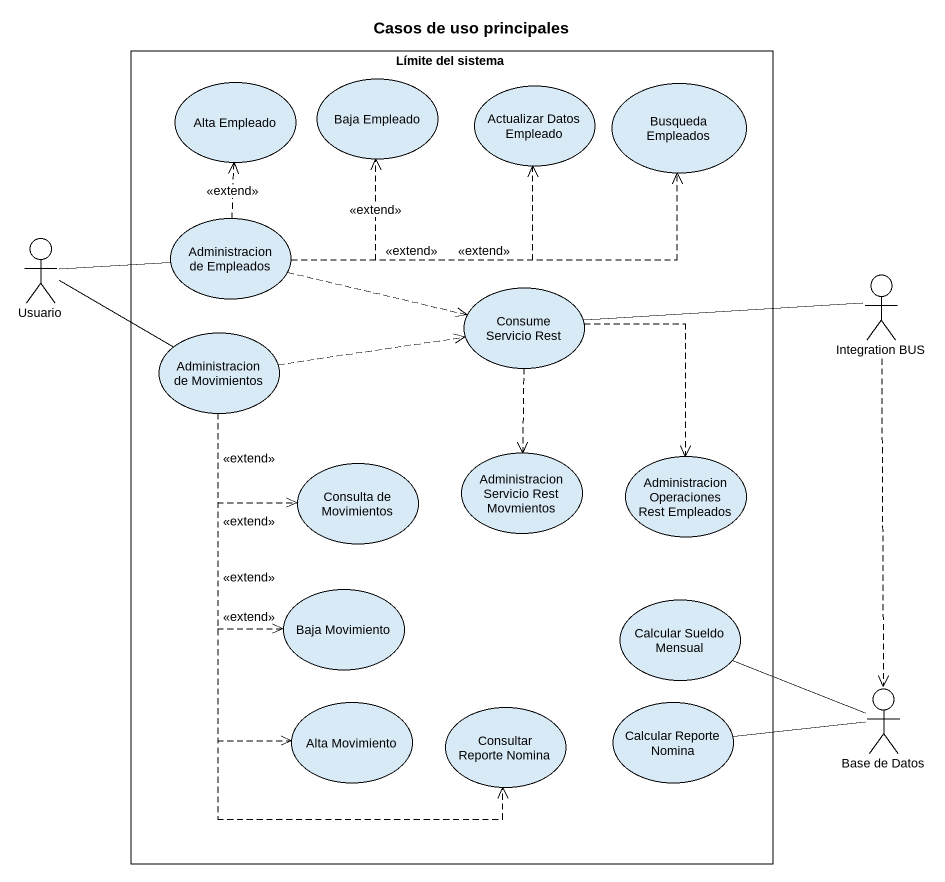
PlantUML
@startuml
title Casos de uso principales
rectangle "Límite del sistema" as Límite_del_sistema {
  usecase "Alta Empleado" as Alta_Empleado
  usecase "Baja Empleado" as Baja_Empleado
  usecase "Actualizar Datos Empleado" as Actualizar_Datos_Empleado
  usecase "Busqueda Empleados" as Busqueda_Empleados
  usecase "Administracion de Empleados" as Administracion_de_Empleados
  usecase "Consume Servicio Rest" as Consume_Servicio_Rest
  usecase "Administracion de Movimientos" as Administracion_de
  usecase "Consulta de Movimientos" as Consulta_de_Movimientos
  usecase "Administracion Servicio Rest Movmientos" as Administracion_Servicio
  usecase "Administracion Operaciones Rest Empleados" as Administracion_Operaciones
  usecase "Baja Movimiento" as Baja_Movimiento
  usecase "Calcular Sueldo Mensual" as Calcular_Sueldo_Mensual
  usecase "Alta Movimiento" as Alta_Movimiento
  usecase "Consultar Reporte Nomina" as Consultar_Reporte_Nomina
  usecase "Calcular Reporte Nomina" as Calcular_Reporte_Nomina
}
actor Usuario
actor "Integration BUS" as Integration_BUS
actor "Base de Datos" as Base_de_Datos
Usuario -right- Administracion_de_Empleados
Usuario -right- Administracion_de
Administracion_de_Empleados .up.> Alta_Empleado : <<extend>>
Administracion_de_Empleados .up.> Baja_Empleado : <<extend>>
Administracion_de_Empleados .right.> Actualizar_Datos_Empleado : <<extend>>
Administracion_de_Empleados .right.> Busqueda_Empleados : <<extend>>
Administracion_de_Empleados .right.> Consume_Servicio_Rest
Consume_Servicio_Rest ..> Administracion_Servicio
Consume_Servicio_Rest ..> Administracion_Operaciones
Integration_BUS -left- Consume_Servicio_Rest
Integration_BUS ..> Base_de_Datos
Administracion_de .right.> Consume_Servicio_Rest
Administracion_de ..> Consulta_de_Movimientos : <<extend>>
Administracion_de ..> Baja_Movimiento : <<extend>>
Administracion_de ..> Alta_Movimiento : <<extend>>
Administracion_de ..> Consultar_Reporte_Nomina : <<extend>>
Base_de_Datos -left- Calcular_Sueldo_Mensual
Base_de_Datos -left- Calcular_Reporte_Nomina
@enduml
